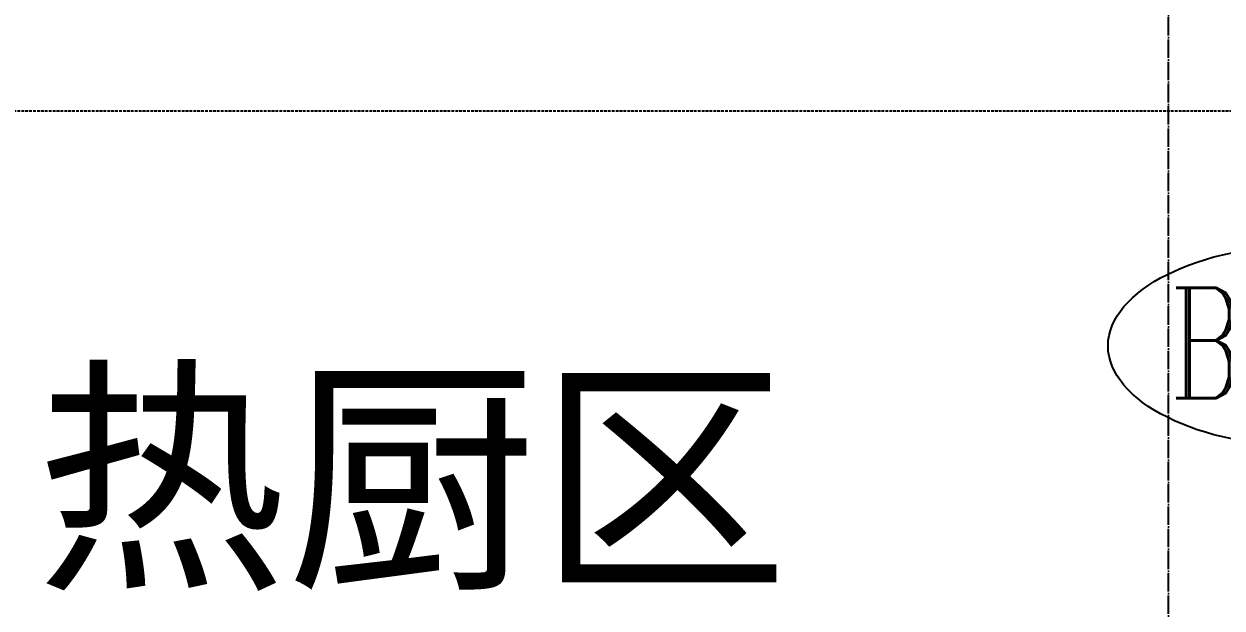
# Model space of a CAD drawing. Extents: x -12047294 to -5625356, y -1456591 to -622873.
# Drawn here: x -6028580 to -6027278, y -719465 to -718829 of the extents above; entities that cross this region are included whole.
import ezdxf

# ---------------------------------------------------------------- set-up
doc = ezdxf.new("R2010")
doc.units = 0
doc.header["$LTSCALE"] = 10
doc.header["$MEASUREMENT"] = 0
doc.linetypes.add('_DASH', pattern=[0.425, 0.3, -0.125])
doc.linetypes.add('DOTE', pattern=[2.4200000000000004, 2, -0.2, 0.02, -0.2])
for name, color, linetype in [('DOTE', 9, 'DOTE'), ('EQUIP', 1, 'Continuous'), ('Iteam', 4, 'Continuous'), ('P-TEXT', 102, 'Continuous')]:
    doc.layers.add(name, color=color, linetype=linetype)
doc.styles.add('ARIAL', font='arial.ttf', dxfattribs={"width": 1.1})
doc.styles.add('SHZF-注释', font='romanc.shx', dxfattribs={"width": 0.8, "bigfont": 'shzf-hz.shx'})

msp = doc.modelspace()

# ---------------------------------------------------------------- linework, layer by layer
at = {"layer": 'DOTE', "linetype": 'DOTE'}
msp.add_line((-6027336.1473022, -756448.5585566993), (-6027336.147302182, -655372.8060850882), dxfattribs=at)
at = {"layer": 'EQUIP', "color": 2, "linetype": '_DASH'}
msp.add_lwpolyline([(-6035536.14730215, -718923.4332681344), (-6020346.147302155, -718923.4332681451), (-6020346.147302155, -717623.4332681452), (-6035536.14730215, -717623.4332681345)], close=True, dxfattribs=at)
at = {"layer": 'Iteam'}
msp.add_ellipse((-6027181.91029761, -719179.3976226955, 3.48686626e-08), major_axis=(219.9999999953434, 0), ratio=0.5, dxfattribs=at)

# ---------------------------------------------------------------- texts
at = {"layer": 'Iteam', "style": 'SHZF-注释', "width": 0.7}
msp.add_text('BE05', height=120, dxfattribs=at).set_placement((-6027335.120843499, -719236.3188854567))
at = {"layer": 'P-TEXT', "style": 'ARIAL'}
msp.add_text('热厨区', height=200, rotation=1.33402132e-08, dxfattribs=at).set_placement((-6028567.724485135, -719423.2461019097))

doc.saveas('drawing.dxf')
